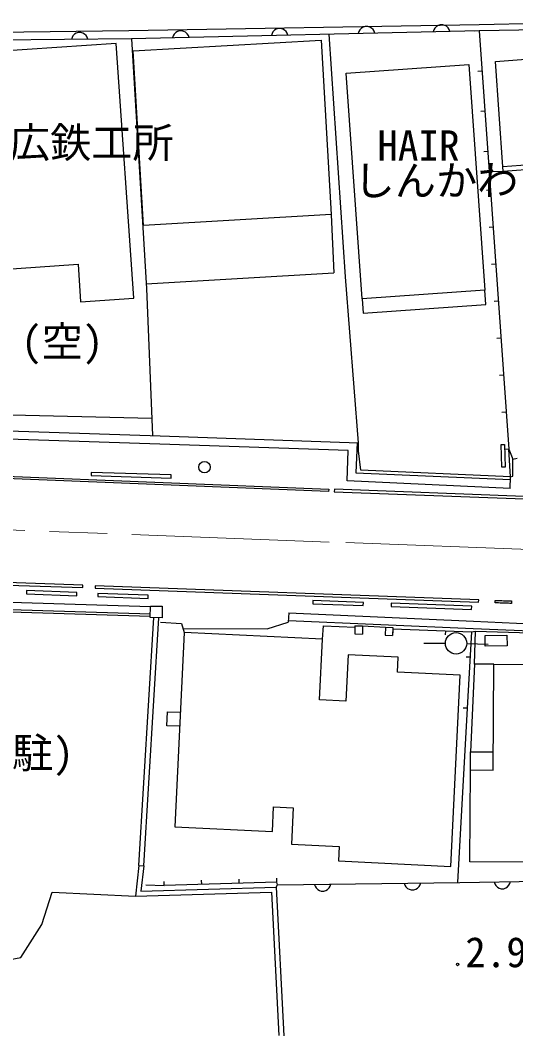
# Model space of a CAD drawing. Units: millimetres, scale not verified. Extents: x 40000 to 680000, y 20000 to 380000.
# Drawn here: x 432815 to 462903, y 241182 to 302903 of the extents above; entities that cross this region are included whole.
import ezdxf
from ezdxf.enums import TextEntityAlignment as Align

# ---------------------------------------------------------------- set-up
doc = ezdxf.new("R2010")
doc.units = ezdxf.units.MM
doc.header["$LTSCALE"] = 1000
doc.linetypes.add('CHAIN', pattern=[18.5, 12, -1.5, 3.5, -1.5])
for name, color, linetype, lineweight in [('M-BGD', 7, 'Continuous', 25), ('M-BMK', 2, 'CHAIN', 13), ('M-STR-STRC', 7, 'Continuous', 25)]:
    doc.layers.add(name, color=color, linetype=linetype, lineweight=lineweight)
doc.styles.add('ＭＳ ゴシック', font='')
doc.styles.get('ＭＳ ゴシック').set_extended_font_data('MS Gothic')

msp = doc.modelspace()

# ---------------------------------------------------------------- linework, layer by layer
at = {"layer": 'M-BGD'}
for p, q in [((439409, 302293), (460677, 302646)), ((453635, 302482), (453537, 302419)), ((453754, 302524), (453635, 302482)), ((453914, 302528), (453754, 302524)), ((454035, 302491), (453914, 302528)), ((454137, 302433), (454035, 302491)), ((454239, 302335), (454137, 302433)), ((458094, 302524), (457996, 302422)), ((458192, 302586), (458094, 302524)), ((458311, 302629), (458192, 302586)), ((458471, 302632), (458311, 302629)), ((458592, 302595), (458471, 302632)), ((458693, 302538), (458592, 302595)), ((458796, 302440), (458693, 302538)), ((458858, 302341), (458796, 302440)), ((460677, 302646), (471095, 302903)), ((427104, 302126), (439409, 302293)), ((435954, 301861), (435915, 301741)), ((436012, 301962), (435954, 301861)), ((436111, 302063), (436012, 301962)), ((436211, 302124), (436111, 302063)), ((436330, 302165), (436211, 302124)), ((436490, 302167), (436330, 302165)), ((436611, 302128), (436490, 302167)), ((436711, 302069), (436611, 302128)), ((436812, 301970), (436711, 302069)), ((436873, 301871), (436812, 301970)), ((436915, 301751), (436873, 301871)), ((460679, 302263), (439563, 301779)), ((442101, 301957), (442064, 301836)), ((442159, 302059), (442101, 301957)), ((442257, 302161), (442159, 302059)), ((442355, 302223), (442257, 302161)), ((442474, 302266), (442355, 302223)), ((442634, 302269), (442474, 302266)), ((442755, 302232), (442634, 302269)), ((442856, 302175), (442755, 302232)), ((442959, 302077), (442856, 302175)), ((443021, 301978), (442959, 302077)), ((443064, 301859), (443021, 301978)), ((448102, 302095), (448065, 301974)), ((448160, 302196), (448102, 302095)), ((448258, 302298), (448160, 302196)), ((448356, 302361), (448258, 302298)), ((448475, 302403), (448356, 302361)), ((448635, 302407), (448475, 302403)), ((448756, 302370), (448635, 302407)), ((448858, 302312), (448756, 302370)), ((448960, 302214), (448858, 302312)), ((449022, 302116), (448960, 302214)), ((449065, 301997), (449022, 302116)), ((452568, 287310), (451566, 302054)), ((453381, 302216), (453344, 302095)), ((453439, 302317), (453381, 302216)), ((453537, 302419), (453439, 302317)), ((454301, 302237), (454239, 302335)), ((454344, 302118), (454301, 302237)), ((457938, 302320), (457901, 302199)), ((457996, 302422), (457938, 302320)), ((458901, 302222), (458858, 302341)), ((460679, 302263), (460430, 302245)), ((469193, 302430), (460679, 302263)), ((460679, 302263), (461301, 293704)), ((439563, 301779), (426969, 301647)), ((438634, 301502), (428375, 300786)), ((439714, 286018), (438634, 301502)), ((439563, 301779), (440470, 286592)), ((439674, 301043), (451088, 301703)), ((451088, 301703), (451701, 291096)), ((440287, 290437), (439674, 301043)), ((461672, 300405), (470946, 301065)), ((452615, 299696), (460067, 300222)), ((460067, 300222), (461037, 286490)), ((462128, 293996), (461672, 300405)), ((453585, 285964), (452615, 299696)), ((460857, 299818), (460608, 299799)), ((461035, 297372), (460785, 297354)), ((461212, 294927), (460963, 294909)), ((471402, 294656), (462128, 293996)), ((462136, 293731), (462128, 293996)), ((462136, 293731), (471366, 294400)), ((461301, 293704), (462136, 293731)), ((461301, 293704), (462478, 276830)), ((461380, 292579), (461130, 292562)), ((451701, 291096), (440287, 290437)), ((451702, 291078), (451862, 287543)), ((461537, 290329), (461287, 290312)), ((429295, 287596), (436319, 288086)), ((436319, 288086), (436479, 285792)), ((461694, 288079), (461444, 288062)), ((440453, 286879), (451862, 287543)), ((453366, 277229), (452568, 287310)), ((440470, 286592), (440837, 277663)), ((461037, 286490), (453585, 285964)), ((461097, 285621), (461037, 286490)), ((436479, 285792), (439714, 286018)), ((453585, 285964), (453644, 285107)), ((461851, 285829), (461601, 285812)), ((453644, 285107), (461097, 285621)), ((462007, 283580), (461758, 283562)), ((462164, 281330), (461915, 281312)), ((462321, 279080), (462072, 279062)), ((440794, 278703), (430911, 278931)), ((428973, 278039), (433324, 277909)), ((433324, 277909), (441313, 277648)), ((433308, 277409), (429152, 277533)), ((441296, 277148), (433308, 277409)), ((452732, 276750), (441296, 277148)), ((441313, 277648), (453366, 277229)), ((453283, 277232), (453191, 275402)), ((453348, 276729), (453366, 277229)), ((452660, 274901), (452732, 276750)), ((453492, 275564), (453348, 276729)), ((462014, 277117), (462214, 277123)), ((462055, 275739), (462014, 277117)), ((462214, 277123), (462255, 275745)), ((462478, 276830), (462229, 276813)), ((462593, 275152), (462478, 276830)), ((462478, 276830), (462722, 276234)), ((462722, 276234), (462996, 276296)), ((462724, 275187), (462722, 276234)), ((429586, 275286), (451547, 274408)), ((453191, 275402), (462586, 274990)), ((462593, 275152), (453492, 275564)), ((462255, 275745), (462055, 275739)), ((451541, 274258), (429580, 275136)), ((462562, 274453), (452660, 274901)), ((462562, 274453), (462593, 275152)), ((462593, 275152), (462724, 275187)), ((451547, 274408), (451541, 274258)), ((451889, 274398), (451884, 274248)), ((451884, 274248), (463416, 273808)), ((463421, 273958), (451889, 274398)), ((430296, 268635), (436606, 268419)), ((436611, 268569), (430301, 268785)), ((436606, 268419), (436611, 268569)), ((437359, 268530), (437353, 268380)), ((460658, 267680), (437359, 268530)), ((437353, 268380), (460652, 267530)), ((440720, 267254), (432236, 267517)), ((440709, 266600), (440721, 267300)), ((440721, 267300), (441437, 267287)), ((441437, 267287), (441425, 266587)), ((460652, 267530), (460658, 267680)), ((461652, 267493), (461657, 267643)), ((461755, 267490), (461652, 267493)), ((461657, 267643), (461760, 267640)), ((461857, 267486), (461755, 267490)), ((461760, 267640), (461863, 267636)), ((461959, 267482), (461857, 267486)), ((461863, 267636), (461965, 267632)), ((462060, 267479), (461959, 267482)), ((461965, 267632), (462066, 267629)), ((462160, 267475), (462060, 267479)), ((462066, 267629), (462166, 267625)), ((462260, 267471), (462160, 267475)), ((462166, 267625), (462265, 267621)), ((462359, 267468), (462260, 267471)), ((462265, 267621), (462364, 267618)), ((462457, 267464), (462359, 267468)), ((462364, 267618), (462462, 267614)), ((462554, 267461), (462457, 267464)), ((462462, 267614), (462560, 267611)), ((462651, 267457), (462554, 267461)), ((462560, 267611), (462656, 267607)), ((462656, 267607), (462651, 267457)), ((440710, 266654), (432218, 266917)), ((440712, 266804), (432223, 267067)), ((449119, 266879), (449094, 266318)), ((449119, 266879), (460349, 266379)), ((440023, 251525), (440920, 266596)), ((440322, 251499), (441220, 266591)), ((441425, 266587), (440709, 266600)), ((441326, 266320), (442603, 266231)), ((442603, 266231), (442760, 265693)), ((447801, 265906), (449094, 266318)), ((449099, 266429), (460329, 265929)), ((451174, 265288), (451228, 266090)), ((451228, 266090), (453143, 266015)), ((453143, 266100), (453139, 265600)), ((453143, 266100), (453602, 266096)), ((453602, 266096), (453598, 265596)), ((453602, 266096), (454993, 266021)), ((454993, 266021), (454974, 265521)), ((454993, 266021), (455448, 266003)), ((460349, 266379), (463816, 266220)), ((442760, 265693), (442192, 253879)), ((442692, 265928), (447801, 265906)), ((451174, 265288), (442760, 265693)), ((453143, 266015), (453133, 265765)), ((453139, 265600), (453598, 265596)), ((454974, 265521), (455429, 265503)), ((455448, 266003), (455429, 265503)), ((455445, 265912), (455436, 265662)), ((455445, 265912), (460224, 265739)), ((458631, 265797), (458622, 265547)), ((460224, 265739), (459962, 261081)), ((460224, 265739), (460472, 265770)), ((460329, 265929), (463799, 265790)), ((460393, 263764), (460472, 265770)), ((460472, 265770), (463794, 265660)), ((461044, 265503), (462370, 265525)), ((461055, 264853), (461044, 265503)), ((462370, 265525), (462381, 264875)), ((450996, 261592), (451174, 265288)), ((458633, 265031), (457333, 265031)), ((459933, 265012), (461233, 264975)), ((462381, 264875), (461055, 264853)), ((452726, 264333), (452591, 261516)), ((455760, 264187), (452726, 264333)), ((455716, 263276), (455760, 264187)), ((460137, 264186), (459887, 264200)), ((460393, 263764), (460162, 258438)), ((461581, 263756), (460393, 263764)), ((461538, 257329), (461581, 263756)), ((461581, 263756), (469915, 263700)), ((459524, 263093), (455716, 263276)), ((458965, 251476), (459524, 263093)), ((452591, 261516), (450996, 261592)), ((459962, 261081), (459368, 250499)), ((459962, 261081), (459713, 261095)), ((441718, 260012), (441746, 260877)), ((441746, 260877), (442527, 260852)), ((442486, 259987), (441718, 260012)), ((460154, 257338), (460162, 258438)), ((460162, 258438), (461545, 258429)), ((460117, 251756), (460154, 257338)), ((460154, 257338), (461538, 257329)), ((448129, 253593), (448201, 255091)), ((448201, 255091), (449396, 255034)), ((449396, 255034), (449290, 252826)), ((442192, 253879), (448129, 253593)), ((449290, 252826), (452176, 252687)), ((452176, 252687), (452134, 251804)), ((440023, 251525), (439805, 249663)), ((440023, 251525), (440322, 251499)), ((440322, 251499), (440144, 249973)), ((452134, 251804), (458965, 251476)), ((469834, 251691), (460117, 251756)), ((443837, 250377), (443829, 250627)), ((446115, 250442), (446108, 250692)), ((448393, 250507), (448386, 250757)), ((459520, 250501), (470266, 250653)), ((440144, 249973), (448355, 250214)), ((440441, 250358), (441558, 250312)), ((441558, 250312), (441551, 250562)), ((441558, 250312), (441551, 250562)), ((448393, 250507), (441558, 250312)), ((448355, 250214), (448440, 250355)), ((448355, 250214), (448824, 241182)), ((448440, 250355), (448393, 250507)), ((448440, 250355), (459520, 250501)), ((450672, 250384), (450714, 250265)), ((450714, 250265), (450775, 250166)), ((450775, 250166), (450876, 250067)), ((450876, 250067), (450977, 250008)), ((450977, 250008), (451098, 249970)), ((451098, 249970), (451258, 249972)), ((451258, 249972), (451377, 250014)), ((451377, 250014), (451476, 250075)), ((451476, 250075), (451575, 250176)), ((451575, 250176), (451634, 250277)), ((451634, 250277), (451672, 250398)), ((456136, 250456), (456177, 250337)), ((456177, 250337), (456239, 250238)), ((456239, 250238), (456340, 250139)), ((456340, 250139), (456441, 250080)), ((456441, 250080), (456561, 250042)), ((456561, 250042), (456721, 250044)), ((456721, 250044), (456841, 250086)), ((456841, 250086), (456940, 250147)), ((456940, 250147), (457039, 250248)), ((457039, 250248), (457097, 250349)), ((457097, 250349), (457136, 250470)), ((461592, 250530), (461634, 250411)), ((461634, 250411), (461695, 250312)), ((461695, 250312), (461797, 250213)), ((461797, 250213), (461898, 250155)), ((461898, 250155), (462018, 250116)), ((462018, 250116), (462178, 250119)), ((462178, 250119), (462298, 250160)), ((462298, 250160), (462397, 250222)), ((462397, 250222), (462495, 250323)), ((462495, 250323), (462554, 250424)), ((462554, 250424), (462592, 250545)), ((434117, 247934), (434753, 249907)), ((434753, 249907), (439805, 249663)), ((439805, 249663), (448070, 249906)), ((448070, 249906), (448523, 241193)), ((432846, 245942), (434117, 247934)), ((431672, 245718), (432846, 245942))]:
    msp.add_line(p, q, dxfattribs=at)
for centre, radius in [((443998, 275743), 350), ((459283, 265031), 650), ((459378, 245512), 75)]:
    msp.add_circle(centre, radius, dxfattribs=at)
at = {"layer": 'M-BMK'}
for p, q in [((402619, 273037), (452583, 271153)), ((452583, 271153), (502547, 269269))]:
    msp.add_line(p, q, dxfattribs=at)
at = {"layer": 'M-STR-STRC'}
for p, q in [((437117, 275424), (437111, 275224)), ((441985, 275272), (437117, 275424)), ((437111, 275224), (441979, 275072)), ((441979, 275072), (441985, 275272)), ((433191, 268240), (433183, 268040)), ((433183, 268040), (436243, 267929)), ((436251, 268129), (433191, 268240)), ((436243, 267929), (436251, 268129)), ((437530, 268070), (437523, 267870)), ((437523, 267870), (440582, 267759)), ((440590, 267959), (437530, 268070)), ((440582, 267759), (440590, 267959)), ((450586, 267630), (450579, 267430)), ((450579, 267430), (453649, 267323)), ((453656, 267523), (450586, 267630)), ((453649, 267323), (453656, 267523)), ((455343, 267466), (455336, 267266)), ((455336, 267266), (460229, 267094)), ((460236, 267294), (455343, 267466)), ((460229, 267094), (460236, 267294))]:
    msp.add_line(p, q, dxfattribs=at)

# ---------------------------------------------------------------- texts
at = {"layer": 'M-BGD', "style": 'ＭＳ ゴシック'}
for s, p in [('国広鉄工所', (429623, 294001)), ('HAIR', (454501, 293829)), ('しんかわ', (453062, 291698)), ('(空)', (432864, 281918)), ('(駐)', (431065, 256903)), ('2.94', (459841, 244796))]:
    msp.add_text(s, height=1833, dxfattribs=at).set_placement(p, align=Align.BOTTOM_LEFT)

doc.saveas('drawing.dxf')
